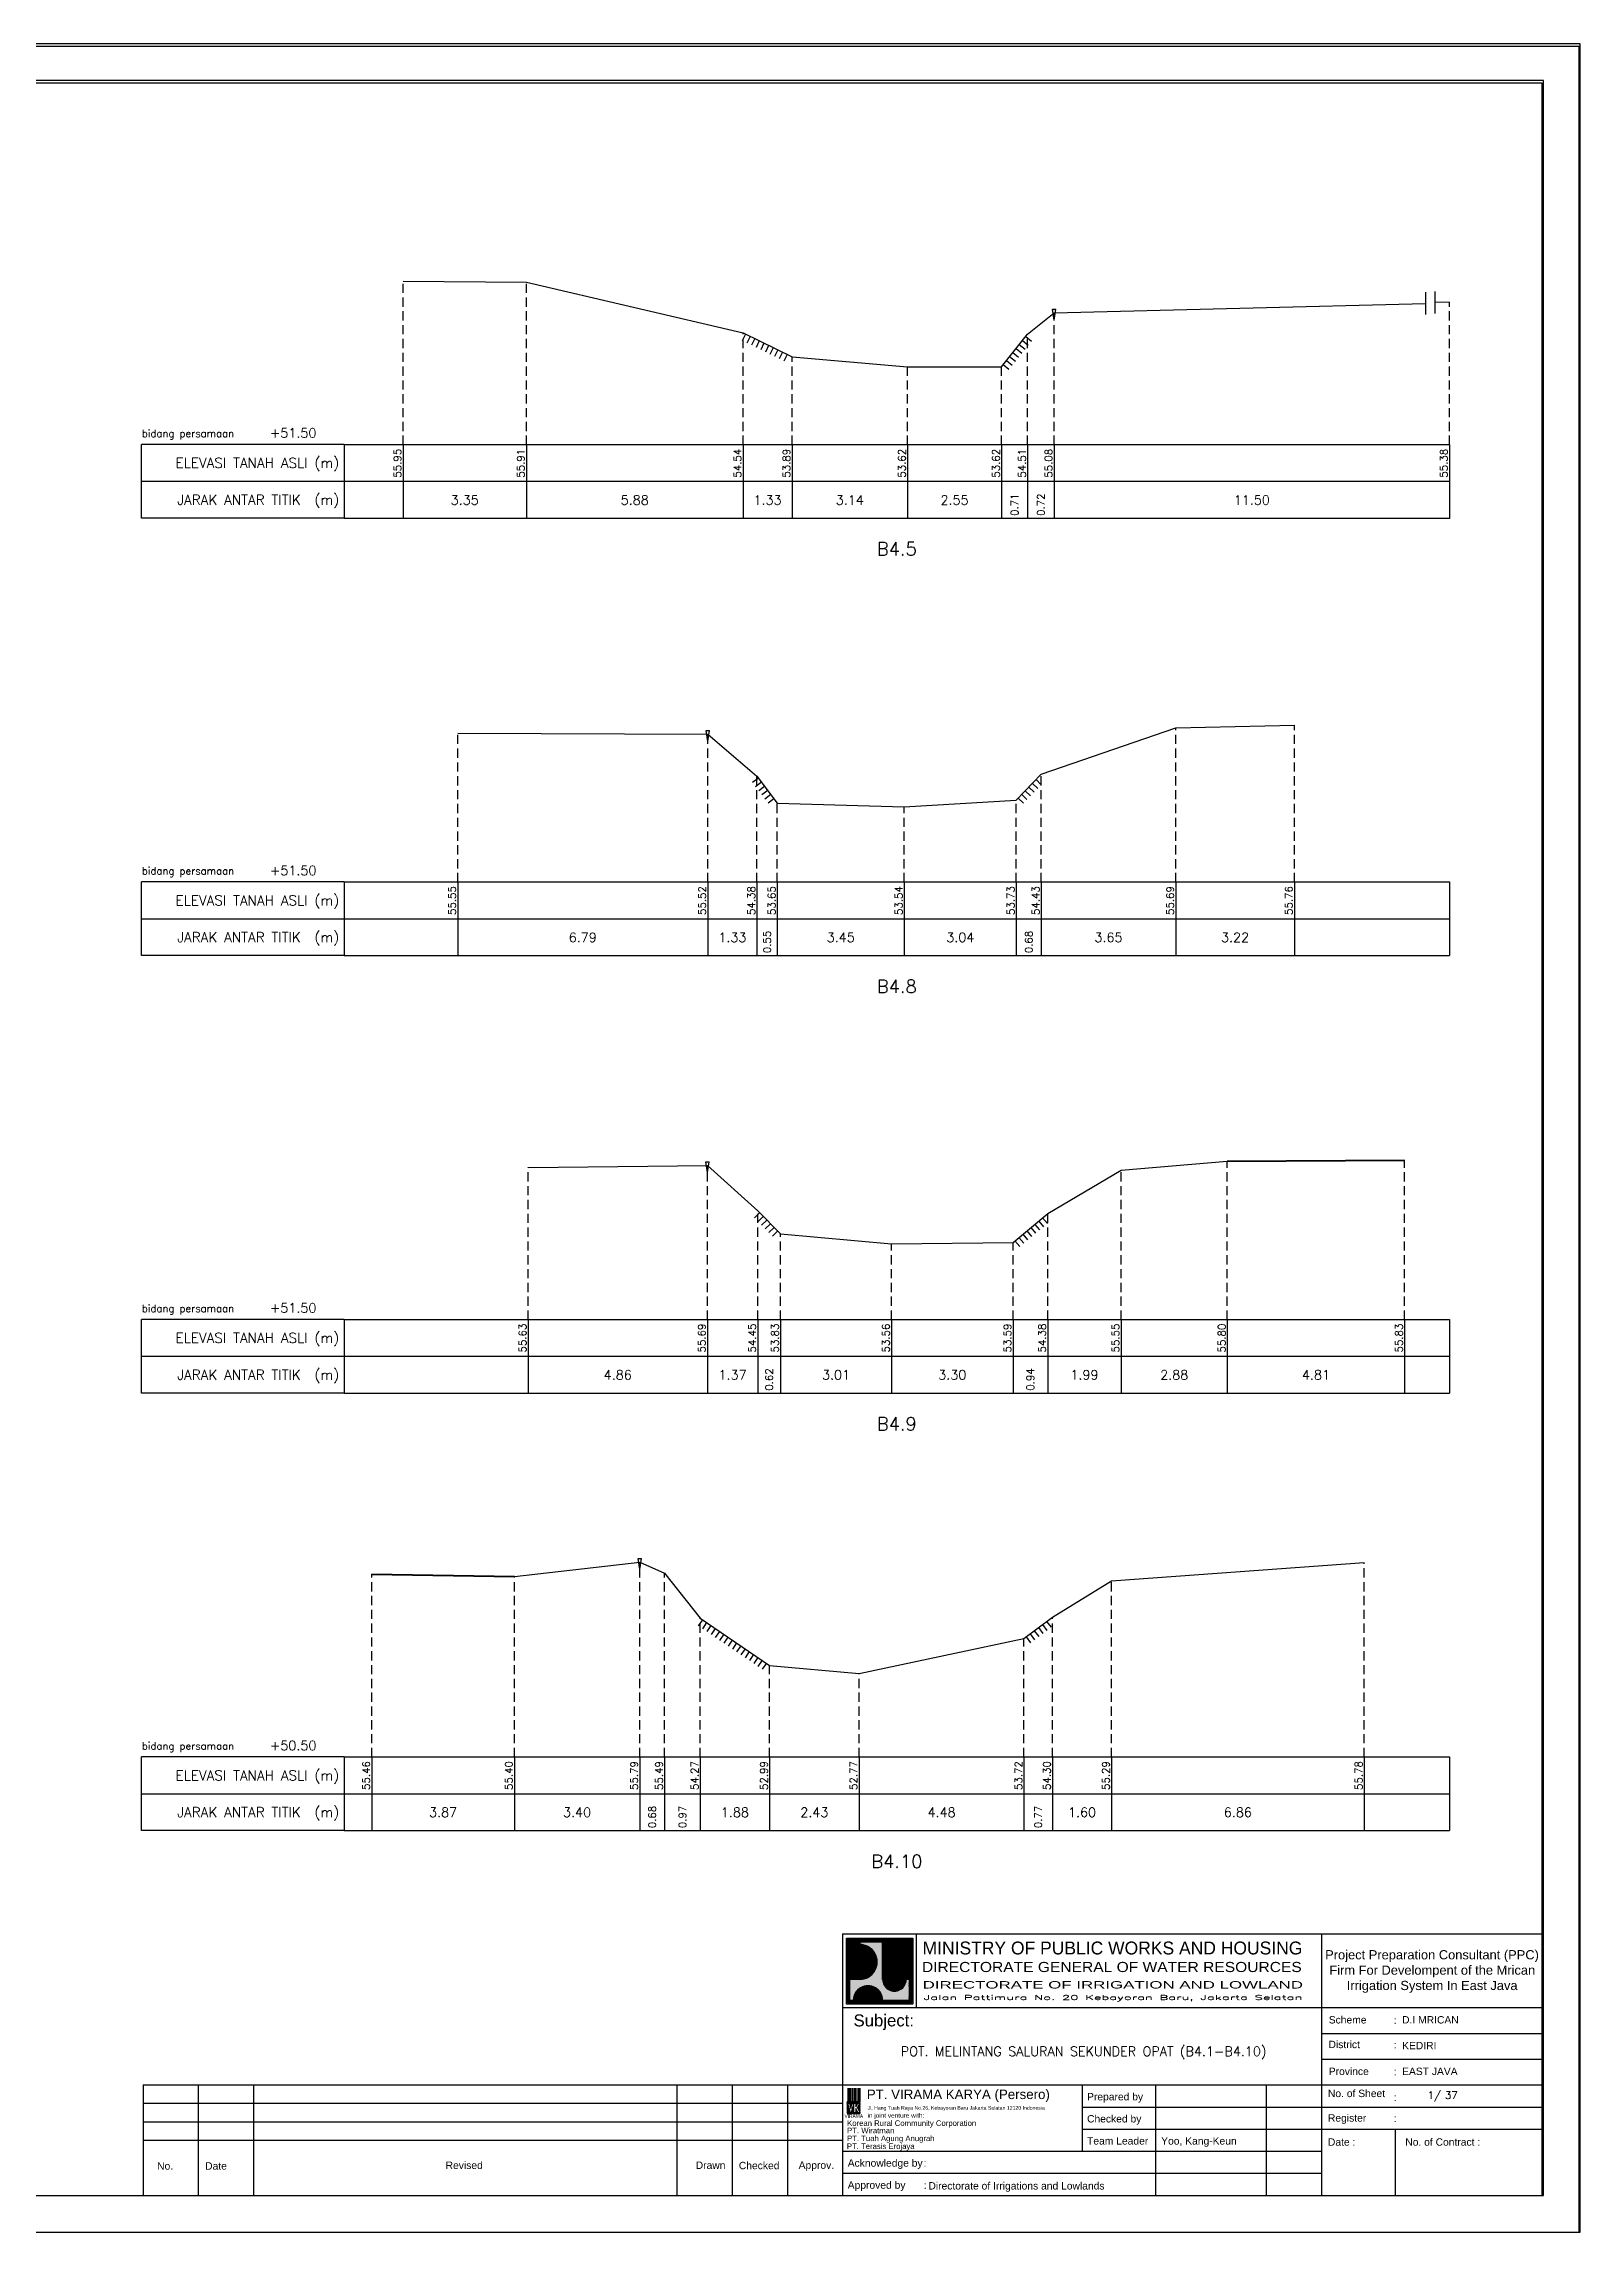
# Model space of a CAD drawing. Header units: inches. Extents: x -11 to 3175, y -842 to -783.
# Drawn here: x 37.4 to 79.1, y -842 to -782.6 of the extents above; entities that cross this region are included whole.
import ezdxf
from ezdxf.enums import TextEntityAlignment as Align

# ---------------------------------------------------------------- set-up
doc = ezdxf.new("R2010")
doc.units = ezdxf.units.IN
doc.header["$MEASUREMENT"] = 0
doc.linetypes.add('DASHED2', pattern=[0.375, 0.25, -0.125])
doc.layers.add('KOP', color=7, linetype='Continuous')
doc.layers.add('pelengkap', color=7, linetype='Continuous')
doc.styles.add('ARIAL', font='arial.ttf')
doc.styles.add('battang01', font='arial.ttf')
doc.styles.add('L100', font='simplex.shx', dxfattribs={"height": 0.254})
doc.styles.add('L140', font='simplex.shx', dxfattribs={"height": 0.356})
doc.styles.add('L80', font='simplex.shx', dxfattribs={"height": 0.203})
doc.styles.add('ROMANS-N', font='ROMANS.SHX', dxfattribs={"width": 0.8})
doc.styles.add('SONDU', font='arial.ttf')
doc.styles.get("Standard").update_dxf_attribs({"font": 'simplex.shx'})
doc.styles.add('STYLE1', font='arial.ttf', dxfattribs={"height": 0.2})
pattern_1 = [(45, (0, 0), (-0.08838834764831843, 0.08838834764831845), [])]

# ---------------------------------------------------------------- blocks, each defined once
blk = doc.blocks.new('kop')
at = {"layer": 'KOP'}
h = blk.add_hatch(color=3, dxfattribs=at)
h.paths.add_polyline_path([(609.8653532927285, 69.7965174242664), (591.8076082223538, 69.7965174242664), (591.8076082223538, 51.90947071793616), (609.8653532927285, 51.90947071793616)])
h.paths.add_polyline_path([(592.1020534932645, 52.24844148547069), (592.1020534932645, 69.50460869670152), (609.5341911203627, 69.50460869670152), (609.5341911203627, 52.24844148547069)], flags=16)
edge = h.paths.add_edge_path(flags=0)
edge.add_line((608.873529834174, 52.90910277674104), (601.6712012034158, 52.90910277674104))
edge.add_ellipse((597.6820295724688, 52.91975268540099), major_axis=(2.820780363398898, 2.820780363398898), ratio=0.9999999999999934, start_angle=314.8470375744171, end_angle=495.1529624255826)
edge.add_line((593.6928579415221, 52.90910277674104), (592.7627147794652, 52.90910277674104))
edge.add_line((592.7627147794651, 52.90910277674104), (592.7627147794651, 58.62619728620361))
edge.add_line((592.7627147794651, 58.62619728620368), (595.428986556629, 58.62619728620368))
edge.add_ellipse((595.4289865566291, 63.36824099147847), major_axis=(-3.353131261170752, 3.353131261170752), ratio=0.9999999999999983, start_angle=134.9999999999999, end_angle=314.9999999999999)
edge.add_line((595.4289865566291, 68.11028469675327), (595.4289865566291, 68.84394741944757))
edge.add_line((595.4289865566291, 68.84394741944752), (601.6547436091821, 68.84394741944752))
edge.add_line((601.6547436091821, 68.84394741944752), (601.6547436091821, 58.59413430307072))
edge.add_ellipse((604.8563547331537, 58.62619728605213), major_axis=(2.263994459030571, 2.263994459030571), ratio=0.9999999999991376, start_angle=135.5737774266452, end_angle=315.0000000026869)
edge.add_line((608.0581264027169, 58.62619728620368), (608.873529834174, 58.62619728620368))
edge.add_line((608.873529834174, 58.62619728620368), (608.873529834174, 52.9091027767411))
h = blk.add_hatch(dxfattribs=at)
h.set_pattern_fill('ANSI31', color=21)
h.set_pattern_definition(pattern_1)
h.paths.add_polyline_path([(609.5341911203627, 69.50460869670152), (592.1020534932645, 69.50460869670152), (592.1020534932645, 52.24844148547069), (609.5341911203627, 52.24844148547069)])
edge = h.paths.add_edge_path(flags=16)
edge.add_line((608.0581264038578, 58.62619728331649), (608.873529834174, 58.62619728331649))
edge.add_line((608.873529834174, 58.62619728331649), (608.873529834174, 52.90910277674104))
edge.add_line((608.873529834174, 52.90910277674104), (601.6712012043477, 52.90910277674104))
edge.add_ellipse((597.6820295732255, 52.91975268530538), major_axis=(-2.820780363950464, 2.820780363950464), ratio=0.9999999999999999, start_angle=224.8470375717975, end_angle=405.1529624282025)
edge.add_line((593.6928579421033, 52.90910277674104), (592.7627147794651, 52.90910277674104))
edge.add_line((592.7627147794651, 52.90910277674104), (592.7627147794651, 58.62619728331649))
edge.add_line((592.7627147794651, 58.62619728331649), (595.4289865705781, 58.62619728331649))
edge.add_ellipse((595.4289865571182, 63.3682409894528), major_axis=(-3.353131262124677, 3.353131262124677), ratio=0.9999999999999912, start_angle=134.9999999999997, end_angle=314.9999999999998)
edge.add_line((595.4289865571182, 68.11028469676671), (595.4289865571182, 68.84394741944752))
edge.add_line((595.4289865571182, 68.84394741944752), (601.6547436095548, 68.84394741944752))
edge.add_line((601.6547436095548, 68.84394741944752), (601.6547436095548, 58.5941344047481))
edge.add_ellipse((604.8563547345466, 58.62619728331649), major_axis=(-2.263994459341034, 2.263994459341035), ratio=0.999999999999965, start_angle=45.57377555810933, end_angle=225.000000000001)
h = blk.add_hatch(color=3, dxfattribs=at)
edge = h.paths.add_edge_path()
edge.add_line((601.6547436091821, 68.84394741944752), (595.4289865566291, 68.84394741944752))
edge.add_line((595.4289865566291, 68.84394741944752), (595.4289865566291, 68.11028469675321))
edge.add_ellipse((595.4289865566291, 63.36824099147847), major_axis=(-3.353131261170759, 3.353131261170758), ratio=0.9999999999999979, start_angle=134.9999999999999, end_angle=314.99999999999994, ccw=False)
edge.add_line((595.4289865566291, 58.62619728620368), (592.7627147794652, 58.62619728620368))
edge.add_line((592.7627147794651, 58.62619728620368), (592.7627147794651, 52.9091027767411))
edge.add_line((592.7627147794651, 52.90910277674104), (593.692857941522, 52.90910277674104))
edge.add_ellipse((597.6820295724688, 52.91975268540099), major_axis=(-2.820780363398898, 2.820780363398898), ratio=0.9999999999999934, start_angle=-135.1529624255826, end_angle=45.15296242558293, ccw=False)
edge.add_line((601.6712012034156, 52.90910277674104), (608.8735298341738, 52.90910277674104))
edge.add_line((608.873529834174, 52.90910277674104), (608.873529834174, 58.62619728620361))
edge.add_line((608.873529834174, 58.62619728620368), (608.0581264027169, 58.62619728620368))
edge.add_ellipse((604.856354733136, 58.62619728987087), major_axis=(2.263994459042317, 2.263994459042318), ratio=0.9999999999997576, start_angle=134.426222510409, end_angle=314.999999934367, ccw=False)
edge.add_line((601.6547436091821, 58.65826027636805), (601.6547436091821, 68.8439474194476))
h = blk.add_hatch(dxfattribs=at)
h.set_pattern_fill('ANSI31', color=41)
h.set_pattern_definition(pattern_1)
h.paths.add_polyline_path([(595.5939701222399, 25.44229578518152), (591.9923714647559, 25.44229578518152), (591.9923714647559, 22.12011222587194), (595.5939701222399, 22.12011222587194)])
h.paths.add_polyline_path([(594.8290399212113, 23.80107538915849), (595.486404190889, 22.50553331270966), (594.9518442189607, 22.50553331270966), (594.3704352444638, 23.59173922572727), (594.3704352444638, 22.50553331270966), (593.8526512319377, 22.50553331270966), (593.8526512319377, 24.7253559070662), (593.2416323709347, 22.50553331270966), (592.8436656118323, 22.50553331270966), (592.1206616099082, 25.0450254569166), (592.6728596590955, 25.0450254569166), (593.0257276515837, 23.53939475651638), (593.4088768836065, 25.0450254569166), (594.3704352444638, 25.0450254569166), (594.3704352444638, 23.99209855350495), (594.8904903176194, 25.0450254569166), (595.4627761213299, 25.0450254569166)], flags=16)
at = {"color": 2}
blk.add_lwpolyline([(-49.29008735655361, -9.987386569675465), (790.6905617838997, -9.987386569675465), (790.6905617838997, 583.2926438577114), (-49.29008735655361, 583.2926438577114)], close=True, dxfattribs=at)
at = {"color": 6}
blk.add_lwpolyline([(0.6493091440684111, 0.0004927304488262507), (780.7026824837753, 0.0004927304488262507), (780.7026824837753, 573.3047645575871), (0.6493091440684111, 573.3047645575871)], close=True, dxfattribs=at)
at = {"layer": 'KOP', "color": 5}
for p, q in [((590.8030303217506, 70.96299432783698), (590.8030303217506, 29.98464833497903)), ((590.8030303217506, 70.96299432783698), (780.7026824837753, 70.96299432783698)), ((400.9033781597261, 29.98464833497903), (400.9033781597261, 0.0004927304488262507)), ((400.9033781597261, 29.98464833497903), (590.8030303217506, 29.98464833497903)), ((590.8030303217506, 29.98464833497903), (590.8030303217506, 0.0004927304488262507))]:
    blk.add_line(p, q, dxfattribs=at)
at = {"layer": 'KOP', "color": 3}
for p, q in [((591.8076082223538, 69.7965174242664), (609.8653532927285, 69.7965174242664)), ((591.8076082223538, 51.90947071793616), (591.8076082223538, 69.7965174242664)), ((592.1020534932645, 69.50460869670152), (609.5341911203627, 69.50460869670152)), ((592.1020534932645, 52.24844148547069), (592.1020534932645, 69.50460869670152)), ((595.4289865571182, 68.84394741502373), (595.4289865571182, 68.1102846954029)), ((595.4289865566291, 68.84394741944752), (601.6547436091821, 68.84394741944752)), ((601.6547436095548, 58.59413430414176), (601.6547436095548, 68.84394741502373)), ((609.5341911203627, 69.50460869670152), (609.5341911203627, 52.24844148547069)), ((609.8653532927285, 69.7965174242664), (609.8653532927285, 51.90947071793616)), ((592.7627147794651, 52.90910277674104), (592.7627147794651, 58.62619728620368)), ((595.4289865571182, 58.62619728331649), (592.7627147799426, 58.62619728331649)), ((608.8735298352565, 58.62619728331649), (608.0581264038578, 58.62619728331649)), ((608.873529834174, 58.62619728620368), (608.873529834174, 52.90910277674104)), ((609.8653532927285, 51.90947071793616), (591.8076082223538, 51.90947071793616)), ((609.5341911203627, 52.24844148547069), (592.1020534932645, 52.24844148547069)), ((593.6928579415221, 52.90910277674104), (592.7627147794651, 52.90910277674104)), ((608.873529834174, 52.90910277674104), (601.6712012034156, 52.90910277674104)), ((720.7343712747147, 43.97725428375983), (780.7026824837753, 43.97725428375983)), ((720.7343712747147, 36.98095130936949), (780.7026824837753, 36.98095130936949)), ((415.895455961991, 29.98464833497903), (415.895455961991, 0.0004927304488262507)), ((430.8875337642562, 29.98464833497903), (430.8875337642562, 0.0004927304488262507)), ((545.8267969149554, 29.98464833497903), (545.8267969149554, 0.0004927304488262507)), ((560.8188747172203, 29.98464833497903), (560.8188747172203, 0.0004927304488262507)), ((575.8109525194855, 29.98464833497903), (575.8109525194855, 0.0004927304488262507)), ((655.7687007982327, 29.98464833497903), (655.7687007982327, 11.99415497226093)), ((675.7581378679197, 29.98464833497903), (675.7581378679197, 0.0004927304488262507)), ((705.7422934724498, 29.98464833497903), (705.7422934724498, 0.0004927304488262507)), ((400.9033781597261, 24.98728906755738), (590.8030303217506, 24.98728906755738)), ((655.7687007982327, 23.98781721407303), (720.7343712747147, 23.98781721407303)), ((720.7343712747147, 23.98781721407303), (780.7026824837753, 23.98781721407303)), ((400.9033781597261, 19.98992980013563), (590.8030303217506, 19.98992980013563)), ((655.7687007982327, 17.99098609316704), (720.7343712747147, 17.99098609316704)), ((720.7343712747147, 17.99098609316704), (780.7026824837753, 17.99098609316704)), ((740.7238083444017, 17.99098609316704), (740.7238083444017, 0.0004927304488262507)), ((400.9033781597261, 14.99257053271398), (590.8030303217506, 14.99257053271398)), ((590.8030303217506, 5.997323851354935), (720.7343712747147, 5.997323851354935))]:
    blk.add_line(p, q, dxfattribs=at)
at = {"layer": 'KOP', "color": 4}
for p, q in [((610.7924673914374, 70.96299432783698), (610.7924673914374, 50.97355725815018)), ((720.7343712747147, 70.96299432783698), (720.7343712747147, 0.0004927304488262507)), ((590.8030303217506, 50.97355725815018), (720.7343712747147, 50.97355725815018)), ((720.7343712747147, 50.97355725815018), (780.7026824837753, 50.97355725815018)), ((590.8030303217506, 29.98464833497903), (720.7343712747147, 29.98464833497903)), ((720.7343712747147, 29.98464833497903), (780.7026824837753, 29.98464833497903)), ((590.8030303217506, 11.99415497226093), (720.7343712747147, 11.99415497226093))]:
    blk.add_line(p, q, dxfattribs=at)
at = {"layer": 'KOP', "color": 41}
blk.add_line((595.5939701222399, 22.12011222587194), (591.9923714647559, 22.12011222587194), dxfattribs=at)
for points in [[(591.9923714647559, 25.44229578518152), (595.5939701222399, 25.44229578518152)], [(592.1206616099082, 25.0450254569166), (592.6728596590955, 25.0450254569166)], [(592.1206616099082, 25.0450254569166), (592.8436656118323, 22.50553331270964)], [(592.2042302093139, 25.44229578518152), (592.4160889538717, 25.44229578518152)], [(592.6279476984296, 25.44229578518152), (592.8398064429874, 25.44229578518152)], [(592.6728596590955, 25.04502545691657), (593.0257276515837, 23.53939475651638), (593.4088768836065, 25.04502545691663)], [(593.0516651875452, 25.44229578518152), (593.2635239321031, 25.44229578518152)], [(593.2416323709347, 22.50553331270964), (593.8526512319377, 24.7253559070662)], [(593.4088768836065, 25.0450254569166), (594.3704352444638, 25.0450254569166)], [(593.475382676661, 25.44229578518152), (593.6872414212188, 25.44229578518152)], [(593.8526512319377, 22.50553331270966), (593.8526512319377, 24.7253559070662)], [(593.8991001657766, 25.44229578518152), (594.1109589103345, 25.44229578518152)], [(594.3228176548924, 25.44229578518152), (594.5346763994503, 25.44229578518152)], [(594.3704352444638, 25.0450254569166), (594.3704352444638, 23.99209855350495)], [(594.3704352444638, 23.99209855350495), (594.8904903176194, 25.04502545691664)], [(594.7465351440081, 25.44229578518152), (594.958393888566, 25.44229578518152)], [(594.8290399212113, 23.80107538915849), (595.4627761213299, 25.04502545691658)], [(594.8290399212113, 23.80107538915849), (595.486404190889, 22.50553331270966)], [(594.8904903176194, 25.0450254569166), (595.4627761213299, 25.0450254569166)], [(595.1702526331238, 25.44229578518152), (595.3821113776818, 25.44229578518152)], [(592.8436656118323, 22.50553331270966), (593.2416323709347, 22.50553331270966)], [(593.8526512319377, 22.50553331270966), (594.3704352444638, 22.50553331270966)], [(594.9518442189607, 22.50553331270961), (594.3704352444638, 23.59173922572727)], [(594.3704352444638, 23.59173922572727), (594.3704352444638, 22.50553331270966)], [(594.9518442189607, 22.50553331270966), (595.486404190889, 22.50553331270966)]]:
    blk.add_lwpolyline(points, dxfattribs=at)
at = {"layer": 'KOP', "color": 42}
for points in [[(592.1962927759001, 29.11418325926331), (592.1962927759001, 25.44229578518152)], [(592.5354066955362, 29.11418325926331), (592.5354066955362, 25.44229578518152)], [(592.9591241846518, 29.11418325926331), (592.9591241846518, 25.44229578518152)], [(593.3828416737675, 29.11418325926331), (593.3828416737675, 25.44229578518152)], [(593.8065591628832, 29.11418325926331), (593.8065591628832, 25.44229578518152)], [(594.2302766519989, 29.11418325926331), (594.2302766519989, 25.44229578518152)], [(594.6539941411147, 29.11418325926331), (594.6539941411147, 25.44229578518152)], [(595.0777116302304, 29.11418325926331), (595.0777116302304, 25.44229578518152)], [(595.5014291193462, 29.11418325926331), (595.5014291193462, 25.44229578518152)]]:
    blk.add_lwpolyline(points, dxfattribs=at)
at = {"layer": 'KOP', "color": 3}
for centre, major_axis, ratio, start_param, end_param in [((595.4289865571182, 63.3682409894528), (-3.353131262124677, 3.353131262124677), 0.9999999999999912, 2.35619449019234, 5.497787143782134), ((597.6820295732255, 52.91975268530538), (-2.820780363950464, 2.820780363950464), 0.9999999999999998, 3.924321118983262, 7.071253168581014), ((604.8563547345466, 58.62619728331649), (-2.263994459341034, 2.263994459341035), 0.9999999999999651, 0.7853981633974656, 3.926990816987259)]:
    blk.add_ellipse(centre, major_axis=major_axis, ratio=ratio, start_param=start_param, end_param=end_param, dxfattribs=at)
at = {"layer": 'KOP', "color": 5, "style": 'SONDU'}
for s, height, width, p, p2 in [('MINISTRY OF PUBLIC WORKS AND HOUSING', 3.49815148719519, 0.9710490151369037, (612.4932982688147, 65.39724920043633), (715.583635835389, 65.39724920043633)), ('DIRECTORATE GENERAL OF WATER RESOURCES', 2.748547597081934, 1.100714376561997, (612.3259886324004, 60.61804978528377), (715.4154333181652, 60.61804978528377)), ('DIRECTORATE OF IRRIGATION AND LOWLAND', 1.99894370696868, 1.63875262601232, (612.5247331509995, 56.15346481889102), (715.7518429621628, 56.15346481889102))]:
    blk.add_text(s, height=height, dxfattribs=dict(at, width=width)).set_placement(p, p2, align=Align.FIT)
at = {"layer": 'KOP', "color": 3, "style": 'ROMANS-N', "width": 1.832260783358812}
blk.add_text('Jalan Pattimura No. 20 Kebayoran Baru, Jakarta Selatan', height=1.249339816855425, dxfattribs=at).set_placement((612.7914110984061, 53.0739527913797), (715.583635835389, 53.0739527913797), align=Align.FIT)
at = {"layer": 'KOP', "color": 5, "style": 'ARIAL'}
blk.add_text('Subject:', height=3.252150442789123, dxfattribs=at).set_placement((593.7538629287924, 45.86653647040268))
at = {"layer": 'KOP', "color": 3}
for s, height, style, p in [('Scheme', 1.99894370696868, 'battang01', (722.7467307064071, 46.65722556886666)), (':', 1.99894370696868, 'battang01', (740.368327375754, 46.56012324452533)), ('D.I MRICAN', 1.99894370696868, 'battang01', (742.6585068305885, 46.65722556886666)), ('District', 1.99894370696868, 'battang01', (722.6754973804648, 39.96707763894264)), ('KEDIRI', 1.99894370696868, 'battang01', (742.6585068305885, 39.66092259447632)), (':', 1.99894370696868, 'battang01', (740.382074427338, 39.86997531646293)), ('Province', 1.99894370696868, 'battang01', (722.7467307064071, 32.66461962008597)), (':', 1.99894370696868, 'battang01', (740.368327375754, 32.56751729574452)), ('EAST JAVA', 1.99894370696868, 'battang01', (742.6585068305885, 32.66461962008597)), ('Prepared by', 1.99894370696868, 'battang01', (657.1430811109453, 25.78808395849862)), ('No. of Sheet ', 1.99894370696868, 'battang01', (722.520620818671, 26.67669459981798)), (':', 1.99894370696868, 'battang01', (740.3764858407951, 25.61838168175072)), ('in joint venture with:', 1.249339816855425, 'SONDU', (597.5578460284455, 21.07202452231022)), ('Checked by', 1.99894370696868, 'battang01', (657.1430811109453, 19.79125283759251)), ('Register', 1.99894370696868, 'battang01', (722.520620818671, 20.01807698302375)), (':', 1.99894370696868, 'battang01', (740.3598310849088, 19.92097465868241)), ('Team Leader', 1.99894370696868, 'battang01', (657.1430811109453, 13.79442171668651)), ('Yoo, Kang-Keun', 1.99894370696868, 'battang01', (677.261691985017, 13.79442171668651)), ('Date :', 1.99894370696868, 'battang01', (722.520620818671, 13.48542904786333)), ('No. of Contract :', 1.99894370696868, 'battang01', (743.5203251274443, 13.48542904786333)), ('No.', 2, 'STYLE1', (404.7326663119579, 6.989602865739329)), ('Date', 2, 'STYLE1', (417.7761580577991, 6.989602865739329)), ('Revised', 2, 'STYLE1', (483.0371936477145, 7.169341252978228)), ('Drawn', 2, 'STYLE1', (550.9231662973559, 7.182965166626985)), ('Checked', 2, 'STYLE1', (562.6224972631348, 7.108401592637279)), ('Approv.', 2, 'STYLE1', (578.86250988613, 7.205550314016108)), ('Acknowledge by', 1.99894370696868, 'battang01', (592.1774106344633, 7.797590595780406)), (':', 1.99894370696868, 'battang01', (612.7647815001492, 7.813086169812294)), ('Approved by', 1.99894370696868, 'battang01', (592.1774106344633, 1.800759474874411)), (':', 1.99894370696868, 'battang01', (612.8062382028575, 1.771932832116903)), ('Directorate of Irrigations and Lowlands', 1.99894370696868, 'battang01', (614.0846811434608, 1.594699671224788))]:
    blk.add_text(s, height=height, dxfattribs=dict(at, style=style)).set_placement(p)
at = {"layer": 'KOP', "color": 6, "style": 'SONDU'}
blk.add_text('PT. VIRAMA KARYA (Persero)', height=2.580944750812598, dxfattribs=at).set_placement((597.3630730504415, 26.14584984606049))
at = {"layer": 'KOP', "color": 42, "style": 'SONDU'}
blk.add_text('VIRAMA', height=0.9417941134961573, dxfattribs=at).set_placement((591.2959839900191, 21.03873930941651))
at = {"layer": 'KOP', "color": 4, "style": 'SONDU'}
for s, p in [('Korean Rural Community Corporation', (592.0172325651579, 18.85809622764893)), ('PT. Wiratman', (592.0172325651579, 16.86431729777243)), ('PT. Terasis Erojaya', (591.9444979581187, 12.58833032325808)), ('PT. Tuah Agung Anugrah', (591.9984246368545, 14.73155498450907))]:
    blk.add_text(s, height=1.49920778022651, dxfattribs=at).set_placement(p)
at = {"layer": 'KOP', "color": 3, "insert": (719.8583502723425, 60.76950394133539), "char_height": 2.49867963371085, "width": 61.43936713392102, "attachment_point": 4, "style": 'SONDU'}
blk.add_mtext('\\pi1.9124;Project Preparation Consultant (PPC)\\P\\pi3.0493;Firm For Develompent of the Mrican \\P\\pi7.7731;Irrigation System In East Java', dxfattribs=at)
at = {"layer": 'KOP', "color": 2, "insert": (597.5716775050441, 24.25098294227902), "char_height": 0.9994718534843399, "width": 48.71807324837515, "attachment_point": 1, "style": 'SONDU'}
blk.add_mtext('Jl. Hang Tuah Raya No.26, Kebayoran Baru Jakarta Selatan 12120 Indonesia', dxfattribs=at)
blk = doc.blocks.new('*X6')
at = {"color": 0}
for p, q in [((20000, 6250), (25000, 6250)), ((20000, 6200), (25000, 6200)), ((20000, 6150), (25000, 6150)), ((20000, 6100), (25000, 6100)), ((20000, 6050), (25000, 6050))]:
    blk.add_line(p, q, dxfattribs=at)
blk = doc.blocks.new('*X5')
at = {"color": 0}
for p, q in [((14000, 6250), (15000, 6250)), ((14000, 6200), (15000, 6200)), ((14000, 6150), (15000, 6150)), ((14000, 6100), (15000, 6100)), ((14000, 6050), (15000, 6050))]:
    blk.add_line(p, q, dxfattribs=at)
blk = doc.blocks.new('*X3')
at = {"color": 0}
for p, q in [((10000, 6250), (11000, 6250)), ((10000, 6200), (11000, 6200)), ((10000, 6150), (11000, 6150)), ((10000, 6100), (11000, 6100)), ((10000, 6050), (11000, 6050))]:
    blk.add_line(p, q, dxfattribs=at)
blk = doc.blocks.new('*X4')
at = {"color": 0}
for p, q in [((12000, 6250), (13000, 6250)), ((12000, 6200), (13000, 6200)), ((12000, 6150), (13000, 6150)), ((12000, 6100), (13000, 6100)), ((12000, 6050), (13000, 6050))]:
    blk.add_line(p, q, dxfattribs=at)
blk = doc.blocks.new('c100')
at = {"color": 2}
blk.add_lwpolyline([(-5, -1), (79.10000000000002, -1), (79.10000000000002, 58.4), (-5, 58.4)], close=True, dxfattribs=at)
at = {"color": 6}
blk.add_lwpolyline([(0, 0), (78.10000000000002, 0), (78.10000000000002, 57.4), (3.516176065587739e-15, 57.4)], close=True, dxfattribs=at)
at = {"color": 3, "lineweight": 0}
for points in [[(5, 3), (5.5, 3), (5.5, 3.15), (5, 3.15)], [(5.5, 3), (6, 3), (6, 3.15), (5.5, 3.15)], [(6, 3), (6.5, 3), (6.5, 3.15), (6, 3.15)], [(6.5, 3), (7, 3), (7, 3.15), (6.5, 3.15)], [(7, 3), (7.5, 3), (7.5, 3.15), (7, 3.15)], [(7.5, 3), (8, 3), (8, 3.15), (7.5, 3.15)], [(8, 3), (8.5, 3), (8.5, 3.15), (8, 3.15)], [(8.5, 3), (9, 3), (9, 3.15), (8.5, 3.15)], [(9, 3), (9.5, 3), (9.5, 3.15), (9, 3.15)], [(9.5, 3), (10, 3), (10, 3.15), (9.5, 3.15)], [(10, 3), (12.5, 3), (12.5, 3.15), (10, 3.15)], [(12.5, 3), (15, 3), (15, 3.15), (12.5, 3.15)]]:
    blk.add_lwpolyline(points, close=True, dxfattribs=at)
at = {"color": 1, "lineweight": 0, "xscale": 0.0005, "yscale": 0.0005, "zscale": 0.0005}
for name in ['*X3', '*X4', '*X5', '*X6']:
    blk.add_blockref(name, (0, 0), dxfattribs=at)
at = {"color": 3}
for s, p in [('SCALE V.H. 1:100', (10, 4)), ('0', (5, 3.25)), ('2', (7, 3.25)), ('5', (10, 3.25)), ('7', (12.5, 3.25)), ('10', (15, 3.25))]:
    blk.add_text(s, height=0.27, dxfattribs=at).set_placement(p, align=Align.CENTER)
blk.add_text('m', height=0.27, dxfattribs=at).set_placement((15.5, 3.25))
blk = doc.blocks.new('das2')
at = {"color": 5, "linetype": 'Continuous'}
for q in [(0, 1), (17.75, 0.9999999999999973)]:
    blk.add_line((2.75, 1), q, dxfattribs=at)
at = {"color": 3, "linetype": 'Continuous'}
for p, q in [((2.75, 1), (2.75, 0)), ((17.75, 0.9999999999999973), (17.75, -2.664535259100376e-15)), ((0, 0.5000000000000004), (17.75, 0.4999999999999973)), ((2.75, 0), (0, 0)), ((2.75, 0), (17.75, -2.664535259100376e-15))]:
    blk.add_line(p, q, dxfattribs=at)
blk.add_lwpolyline([(0, 0), (0, 1)], dxfattribs=at)
blk.add_text('bidang persamaan', height=0.1, dxfattribs=at).set_placement((0.005000000000000004, 1.100000000000001))
at = {"color": 5, "linetype": 'Continuous'}
for s, p in [('ELEVASI TANAH ASLI (m)', (2.683279515513197, 0.6825000000000001)), ('JARAK ANTAR TITIK  (m)', (2.683279515513197, 0.1825000000000001))]:
    blk.add_text(s, height=0.135, dxfattribs=at).set_placement(p, align=Align.RIGHT)
blk = doc.blocks.new('gbrpatok')
at = {"color": 2, "linetype": 'Continuous'}
for p, q in [((-0.0004517254713327645, 0.0009574234873781506), (0.0004517254713327645, 0.0009574234873781506)), ((0, -0.001962284437723838), (-0.0004517254713327645, 0.0009574234873781506)), ((0, -0.001962284437723838), (0.0004517254713327645, 0.0009574234873781506))]:
    blk.add_line(p, q, dxfattribs=at)

msp = doc.modelspace()

# ---------------------------------------------------------------- linework, layer by layer
at = {"color": 1, "linetype": 'DASHED2', "lineweight": -3}
for p, q in [((47.14762295158289, -793.4863816197285), (47.14762295158289, -789.0393816197285)), ((50.49516804158289, -793.4863816197285), (50.49516804158289, -789.0733816197285)), ((64.82139968158289, -793.4863816197285), (64.82139968158289, -789.9023816197284)), ((75.54960973808289, -793.4863816197285), (75.54960973808289, -789.6103816197285)), ((56.37770736158289, -793.4863816197285), (56.37770736158289, -790.4503816197284)), ((64.10183870458289, -793.4863816197285), (64.10183870458289, -790.4793816197285)), ((57.70593813658289, -793.4863816197285), (57.70593813658289, -791.0993816197285)), ((60.84119453558289, -793.4863816197285), (60.84119453558289, -791.3663816197285)), ((63.39328133958289, -793.4863816197285), (63.39328133958289, -791.3643816197285)), ((68.12068233412234, -805.3558099352515), (68.12068233412234, -801.1708099352516)), ((71.34105793412235, -805.3558099352515), (71.34105793412235, -801.0938099352516)), ((48.63213346712234, -805.3558099352515), (48.63213346712234, -801.3108099352515)), ((55.42015092412234, -805.3558099352515), (55.42015092412234, -801.3378099352515)), ((56.75255214012234, -805.3558099352515), (56.75255214012234, -802.4768099352515)), ((64.47102519112234, -805.3558099352515), (64.47102519112234, -802.4258099352516)), ((57.30514057912234, -805.3558099352515), (57.30514057912234, -803.2108099352515)), ((60.75278863912234, -805.3558099352515), (60.75278863912234, -803.3138099352515)), ((63.79408219912234, -805.3558099352515), (63.79408219912234, -803.1268099352515)), ((50.54486718270568, -817.2308029046981), (50.54486718270568, -813.097802904698)), ((55.40828808770568, -817.2308029046981), (55.40828808770568, -813.043802904698)), ((66.63886175770568, -817.2308029046981), (66.63886175770568, -813.1768029046981)), ((69.52118480770568, -817.2308029046981), (69.52118480770568, -812.9318029046981)), ((74.33156193770569, -817.2308029046981), (74.33156193770569, -812.900802904698)), ((56.77732022770568, -817.2308029046981), (56.77732022770568, -814.2778029046981)), ((64.64512531670567, -817.2308029046981), (64.64512531670567, -814.3488029046981)), ((57.39488744270568, -817.2308029046981), (57.39488744270568, -814.899802904698)), ((60.40711644970568, -817.2308029046981), (60.40711644970568, -815.1708029046981)), ((63.70433533970568, -817.2308029046981), (63.70433533970568, -815.1388029046981)), ((53.57216968766325, -829.1047147224097), (53.57216968766325, -823.8127147224096)), ((73.23652372766325, -829.1047147224097), (73.23652372766325, -823.8257147224097)), ((46.29915703866325, -829.1047147224097), (46.29915703866325, -824.1427147224097)), ((50.17175059566326, -829.1047147224097), (50.17175059566326, -824.2037147224097)), ((54.24779458266325, -829.1047147224097), (54.24779458266325, -824.1117147224096)), ((66.37803396766326, -829.1047147224097), (66.37803396766326, -824.3167147224096)), ((55.21431523466325, -829.1047147224097), (55.21431523466325, -825.3367147224096)), ((64.77651102766325, -829.1047147224097), (64.77651102766325, -825.3017147224097)), ((64.00243276766325, -829.1047147224097), (64.00243276766325, -825.8847147224096)), ((57.09679065966326, -829.1047147224097), (57.09679065966326, -826.6147147224096)), ((59.52699604866326, -829.1047147224097), (59.52699604866326, -826.8327147224096))]:
    msp.add_line(p, q, dxfattribs=at)
at = {"color": 2, "linetype": 'Continuous', "lineweight": -3}
for p, q in [((47.14762295158289, -789.0393816197285), (50.49516804158289, -789.0733816197285)), ((50.49516804158289, -789.0733816197285), (56.37770736158289, -790.4503816197284)), ((74.89960973808289, -789.3464863063297), (74.89960973808289, -789.9464863063296)), ((75.14960378911617, -789.3203009359579), (75.14960378911617, -789.9203009359578)), ((64.10183870458289, -790.4793816197285), (64.82139968158289, -789.9023816197284)), ((64.82139968158289, -789.9023816197284), (74.89960973808289, -789.6464863063296)), ((75.54960973808289, -789.6103816197285), (75.14960378911617, -789.6203009359579)), ((56.37770736158289, -790.4503816197284), (57.70593813658289, -791.0993816197285)), ((63.39328133958289, -791.3643816197285), (64.10183870458289, -790.4793816197285)), ((57.70593813658289, -791.0993816197285), (60.84119453558289, -791.3663816197285)), ((60.84119453558289, -791.3663816197285), (63.39328133958289, -791.3643816197285)), ((64.47102519112234, -802.4258099352516), (68.12068233412234, -801.1708099352516)), ((68.12068233412234, -801.1708099352516), (71.34105793412235, -801.0938099352516)), ((48.63213346712234, -801.3108099352515), (55.42015092412234, -801.3378099352515)), ((55.42015092412234, -801.3378099352515), (56.75255214012234, -802.4768099352515)), ((56.75255214012234, -802.4768099352515), (57.30514057912234, -803.2108099352515)), ((63.79408219912234, -803.1268099352515), (64.47102519112234, -802.4258099352516)), ((57.30514057912234, -803.2108099352515), (60.75278863912234, -803.3138099352515)), ((60.75278863912234, -803.3138099352515), (63.79408219912234, -803.1268099352515)), ((50.54486718270568, -813.097802904698), (55.40828808770568, -813.043802904698)), ((55.40828808770568, -813.043802904698), (56.77732022770568, -814.2778029046981)), ((64.64512531670567, -814.3488029046981), (66.63886175770568, -813.1768029046981)), ((66.63886175770568, -813.1768029046981), (69.52118480770568, -812.9318029046981)), ((69.52118480770568, -812.9318029046981), (74.33156193770569, -812.900802904698)), ((56.77732022770568, -814.2778029046981), (57.39488744270568, -814.899802904698)), ((63.70433533970568, -815.1388029046981), (64.64512531670567, -814.3488029046981)), ((57.39488744270568, -814.899802904698), (60.40711644970568, -815.1708029046981)), ((60.40711644970568, -815.1708029046981), (63.70433533970568, -815.1388029046981)), ((50.17175059566326, -824.2037147224097), (53.57216968766325, -823.8127147224096)), ((53.57216968766325, -823.8127147224096), (54.24779458266325, -824.1117147224096)), ((66.37803396766326, -824.3167147224096), (73.23652372766325, -823.8257147224097)), ((46.29915703866325, -824.1427147224097), (50.17175059566326, -824.2037147224097)), ((54.24779458266325, -824.1117147224096), (55.21431523466325, -825.3367147224096)), ((64.77651102766325, -825.3017147224097), (66.37803396766326, -824.3167147224096)), ((55.21431523466325, -825.3367147224096), (57.09679065966326, -826.6147147224096)), ((64.00243276766325, -825.8847147224096), (64.77651102766325, -825.3017147224097)), ((59.52699604866326, -826.8327147224096), (64.00243276766325, -825.8847147224096)), ((57.09679065966326, -826.6147147224096), (59.52699604866326, -826.8327147224096))]:
    msp.add_line(p, q, dxfattribs=at)
at = {"color": 1, "linetype": 'Continuous', "lineweight": -3}
for p, q in [((47.14762295158289, -793.4863816197285), (47.14762295158289, -795.4863816197285)), ((50.49516804158289, -793.4863816197285), (50.49516804158289, -795.4863816197285)), ((56.37770736158289, -793.4863816197285), (56.37770736158289, -795.4863816197285)), ((57.70593813658289, -793.4863816197285), (57.70593813658289, -795.4863816197285)), ((60.84119453558289, -793.4863816197285), (60.84119453558289, -795.4863816197285)), ((63.39328133958289, -793.4863816197285), (63.39328133958289, -795.4863816197285)), ((64.10183870458289, -793.4863816197285), (64.10183870458289, -795.4863816197285)), ((64.82139968158289, -793.4863816197285), (64.82139968158289, -795.4863816197285)), ((75.54960973808289, -793.4863816197285), (75.54960973808289, -795.4863816197285)), ((48.63213346712234, -805.3558099352515), (48.63213346712234, -807.3558099352515)), ((55.42015092412234, -805.3558099352515), (55.42015092412234, -807.3558099352515)), ((56.75255214012234, -805.3558099352515), (56.75255214012234, -807.3558099352515)), ((57.30514057912234, -805.3558099352515), (57.30514057912234, -807.3558099352515)), ((60.75278863912234, -805.3558099352515), (60.75278863912234, -807.3558099352515)), ((63.79408219912234, -805.3558099352515), (63.79408219912234, -807.3558099352515)), ((64.47102519112234, -805.3558099352515), (64.47102519112234, -807.3558099352515)), ((68.12068233412234, -805.3558099352515), (68.12068233412234, -807.3558099352515)), ((71.34105793412235, -805.3558099352515), (71.34105793412235, -807.3558099352515)), ((50.54486718270568, -817.2308029046981), (50.54486718270568, -819.2308029046981)), ((55.40828808770568, -817.2308029046981), (55.40828808770568, -819.2308029046981)), ((56.77732022770568, -817.2308029046981), (56.77732022770568, -819.2308029046981)), ((57.39488744270568, -817.2308029046981), (57.39488744270568, -819.2308029046981)), ((60.40711644970568, -817.2308029046981), (60.40711644970568, -819.2308029046981)), ((63.70433533970568, -817.2308029046981), (63.70433533970568, -819.2308029046981)), ((64.64512531670567, -817.2308029046981), (64.64512531670567, -819.2308029046981)), ((66.63886175770568, -817.2308029046981), (66.63886175770568, -819.2308029046981)), ((69.52118480770568, -817.2308029046981), (69.52118480770568, -819.2308029046981)), ((74.33156193770569, -817.2308029046981), (74.33156193770569, -819.2308029046981)), ((46.29915703866325, -829.1047147224097), (46.29915703866325, -831.1047147224097)), ((50.17175059566326, -829.1047147224097), (50.17175059566326, -831.1047147224097)), ((53.57216968766325, -829.1047147224097), (53.57216968766325, -831.1047147224097)), ((54.24779458266325, -829.1047147224097), (54.24779458266325, -831.1047147224097)), ((55.21431523466325, -829.1047147224097), (55.21431523466325, -831.1047147224097)), ((57.09679065966326, -829.1047147224097), (57.09679065966326, -831.1047147224097)), ((59.52699604866326, -829.1047147224097), (59.52699604866326, -831.1047147224097)), ((64.00243276766325, -829.1047147224097), (64.00243276766325, -831.1047147224097)), ((64.77651102766325, -829.1047147224097), (64.77651102766325, -831.1047147224097)), ((66.37803396766326, -829.1047147224097), (66.37803396766326, -831.1047147224097)), ((73.23652372766325, -829.1047147224097), (73.23652372766325, -831.1047147224097))]:
    msp.add_line(p, q, dxfattribs=at)
at = {"layer": 'pelengkap', "color": 1, "linetype": 'Continuous', "lineweight": -3}
for p, q in [((56.4406009405169, -790.4811126745244), (56.35279792681421, -790.6608086143359)), ((56.56638809838492, -790.5425747841164), (56.47858508468223, -790.7222707239279)), ((56.69217525625294, -790.6040368937083), (56.60437224255025, -790.7837328335198)), ((64.04952585623838, -790.5447212422795), (64.20565164241911, -790.6697201978329)), ((56.81796241412096, -790.6654990033003), (56.73015940041827, -790.8451949431118)), ((56.94374957198897, -790.7269611128922), (56.85594655828628, -790.9066570527037)), ((57.06953672985699, -790.7884232224842), (56.9817337161543, -790.9681191622957)), ((57.19532388772501, -790.8498853320762), (57.10752087402232, -791.0295812718877)), ((57.32111104559303, -790.9113474416681), (57.23330803189034, -791.0910433814796)), ((57.44689820346105, -790.9728095512601), (57.35909518975836, -791.1525054910716)), ((57.57268536132906, -791.034271660852), (57.48488234762637, -791.2139676006635)), ((63.52453024291399, -791.2004495442387), (63.68065602909473, -791.3254484997922)), ((63.61202951180139, -791.0911614939122), (63.76815529798213, -791.2161604494656)), ((63.69952878068879, -790.9818734435856), (63.85565456686953, -791.1068723991391)), ((63.78702804957619, -790.8725853932591), (63.94315383575692, -790.9975843488126)), ((63.87452731846358, -790.7632973429326), (64.03065310464433, -790.888296298486)), ((63.96202658735098, -790.654009292606), (64.11815237353173, -790.7790082481595)), ((63.43703097402659, -791.3097375945653), (63.59315676020733, -791.4347365501187)), ((56.79465390643251, -802.5327334658407), (56.6348723904633, -802.6530242267269)), ((56.87885743905284, -802.6445805270191), (56.71907592308364, -802.7648712879053)), ((56.96306097167318, -802.7564275881975), (56.80327945570397, -802.8767183490837)), ((57.04726450429352, -802.868274649376), (56.88748298832431, -802.9885654102621)), ((57.13146803691385, -802.9801217105544), (56.97168652094464, -803.1004124714406)), ((63.84270810518697, -803.0764559755323), (63.98657656152729, -803.215387135717)), ((63.93995991731623, -802.9757480560941), (64.08382837365654, -803.1146792162788)), ((64.03721172944549, -802.8750401366558), (64.1810801857858, -803.0139712968405)), ((64.13446354157475, -802.7743322172175), (64.27833199791506, -802.9132633774022)), ((64.231715353704, -802.6736242977793), (64.37558381004432, -802.812555457964)), ((64.32896716583326, -802.572916378341), (64.47283562217358, -802.7118475385257)), ((57.21567156953419, -803.0919687717328), (57.05589005356498, -803.212259532619)), ((56.82664038036037, -814.3274770684266), (56.68471419827916, -814.4683917902971)), ((56.92528068566974, -814.4268253958835), (56.78335450358853, -814.567740117754)), ((57.02392099097911, -814.5261737233404), (56.88199480889791, -814.667088445211)), ((57.12256129628849, -814.6255220507974), (56.98063511420728, -814.7664367726679)), ((57.22120160159786, -814.7248703782543), (57.07927541951666, -814.8657851001249)), ((57.31984190690724, -814.8242187057112), (57.17791572482603, -814.9651334275818)), ((63.97236902263631, -814.9137297059056), (64.1009822790891, -815.0668918104374)), ((64.07958249580857, -814.8237004263885), (64.20819575226136, -814.9768625309204)), ((64.18679596898083, -814.7336711468715), (64.31540922543363, -814.8868332514033)), ((64.2940094421531, -814.6436418673545), (64.42262269860589, -814.7968039718863)), ((64.40122291532536, -814.5536125878375), (64.52983617177816, -814.7067746923693)), ((64.50843638849763, -814.4635833083205), (64.63704964495042, -814.6167454128523)), ((63.7579420762918, -815.0937882649396), (63.88655533274459, -815.2469503694714)), ((63.86515554946406, -815.0037589854226), (63.99376880591684, -815.1569210899544)), ((55.27222987562116, -825.3760325855601), (55.15989312376278, -825.541502988297)), ((55.38805915753699, -825.454668311861), (55.2757224056786, -825.6201387145979)), ((55.50388843945281, -825.533304038162), (55.39155168759442, -825.6987744408989)), ((55.61971772136863, -825.6119397644629), (55.50738096951024, -825.7774101671998)), ((64.39383944660307, -825.5899252862328), (64.51416166545063, -825.7496831143715)), ((64.50566992630016, -825.5056997330394), (64.62599214514772, -825.6654575611781)), ((64.61750040599725, -825.421474179846), (64.73782262484481, -825.5812320079847)), ((55.73554700328445, -825.6905754907639), (55.62321025142607, -825.8560458935008)), ((55.85137628520027, -825.7692112170648), (55.73903953334189, -825.9346816198017)), ((55.9672055671161, -825.8478469433658), (55.85486881525771, -826.0133173461027)), ((56.08303484903192, -825.9264826696667), (55.97069809717353, -826.0919530724036)), ((56.19886413094774, -826.0051183959677), (56.08652737908935, -826.1705887987046)), ((56.31469341286356, -826.0837541222686), (56.20235666100518, -826.2492245250055)), ((56.43052269477938, -826.1623898485695), (56.318185942921, -826.3278602513064)), ((56.54635197669521, -826.2410255748705), (56.43401522483682, -826.4064959776074)), ((64.0583480075118, -825.8426019458129), (64.17867022635936, -826.0023597739516)), ((64.17017848720889, -825.7583763926195), (64.29050070605645, -825.9181342207582)), ((64.28200896690598, -825.6741508394261), (64.40233118575354, -825.8339086675649)), ((56.66218125861103, -826.3196613011714), (56.54984450675264, -826.4851317039083)), ((56.77801054052685, -826.3982970274724), (56.66567378866846, -826.5637674302093)), ((56.89383982244267, -826.4769327537733), (56.78150307058429, -826.6424031565102)), ((57.00966910435849, -826.5555684800743), (56.89733235250011, -826.7210388828112))]:
    msp.add_line(p, q, dxfattribs=at)
at = {"layer": 'pelengkap', "color": 8, "linetype": 'Continuous', "lineweight": 60}
for p, q in [((69.52118480770568, -812.9318029046981), (74.33156193770569, -812.900802904698)), ((46.29915703866325, -824.1427147224097), (50.17175059566326, -824.2037147224097))]:
    msp.add_line(p, q, dxfattribs=at)

# ---------------------------------------------------------------- block references
msp.add_blockref('c100', (0, -841))
for name, p, xscale, yscale, zscale in [('kop', (0, -841), 0.1, 0.1, 0.1), ('das2', (40.05, -795.475), 2, 2, 2), ('das2', (40.05, -807.35), 2, 2, 2), ('das2', (40.05, -819.225), 2, 2, 2), ('das2', (40.05, -831.1), 2, 2, 2)]:
    msp.add_blockref(name, p, dxfattribs=dict(xscale=xscale, yscale=yscale, zscale=zscale))
at = {"color": 1, "linetype": 'Continuous', "lineweight": -3, "xscale": 100, "yscale": 100, "zscale": 100}
for p in [(64.82139968158289, -789.9023816197284), (55.42015092412234, -801.3378099352515), (55.40828808770568, -813.043802904698), (53.57216968766325, -823.8127147224096)]:
    msp.add_blockref('gbrpatok', p, dxfattribs=at)

# ---------------------------------------------------------------- texts
at = {"color": 3, "linetype": 'Continuous', "lineweight": -3, "style": 'L100'}
for s, p in [('+51.50', (44.16586656129625, -793.2904026700543)), ('3.35', (48.82139549658289, -795.1113816197285)), ('5.88', (53.43643770158289, -795.1113816197285)), ('1.33', (57.04182274908289, -795.1113816197285)), ('3.14', (59.27356633608289, -795.1113816197285)), ('2.55', (62.11723793758289, -795.1113816197285)), ('11.50', (70.18550470983288, -795.1113816197285)), ('+51.50', (44.16586656129625, -805.1654026700543)), ('6.79', (52.02614219562234, -806.9808099352515)), ('1.33', (56.08635153212234, -806.9808099352515)), ('3.45', (59.02896460912234, -806.9808099352515)), ('3.04', (62.27343541912234, -806.9808099352515)), ('3.65', (66.29585376262233, -806.9808099352515)), ('3.22', (69.73087013412234, -806.9808099352515)), ('+51.50', (44.16586656129625, -817.0404026700543)), ('4.86', (52.97657763520568, -818.8558029046981)), ('1.37', (56.09280415770568, -818.8558029046981)), ('3.01', (58.90100194620568, -818.8558029046981)), ('3.30', (62.05572589470567, -818.8558029046981)), ('1.99', (65.64199353720568, -818.8558029046981)), ('2.88', (68.08002328270568, -818.8558029046981)), ('4.81', (71.92637337270568, -818.8558029046981)), ('+50.50', (44.16586656129625, -828.9154026700543)), ('3.87', (48.23545381716325, -830.7297147224097)), ('3.40', (51.87196014166325, -830.7297147224097)), ('1.88', (56.15555294716326, -830.7297147224097)), ('2.43', (58.31189335416326, -830.7297147224097)), ('4.48', (61.76471440816326, -830.7297147224097)), ('1.60', (65.57727249766324, -830.7297147224097)), ('6.86', (69.80727884766326, -830.7297147224097))]:
    msp.add_text(s, height=0.254, dxfattribs=at).set_placement(p, align=Align.CENTER)
at = {"color": 3, "linetype": 'Continuous', "lineweight": -3, "style": 'L80'}
for s, p in [('55.95', (47.09742847017641, -793.9863519492243)), ('55.91', (50.44497356017641, -793.9863519492243)), ('54.54', (56.32751288017641, -793.9863519492243)), ('53.89', (57.65574365517641, -793.9863519492243)), ('53.62', (60.79100005417641, -793.9863519492243)), ('53.62', (63.34308685817641, -793.9863519492243)), ('54.51', (64.05164422317641, -793.9863519492243)), ('55.08', (64.77120520017641, -793.9863519492243)), ('55.38', (75.49941525667641, -793.9863519492243)), ('55.55', (48.58193898571585, -805.8557802647473)), ('55.52', (55.36995644271585, -805.8557802647473)), ('54.38', (56.70235765871585, -805.8557802647473)), ('53.65', (57.25494609771585, -805.8557802647473)), ('53.54', (60.70259415771585, -805.8557802647473)), ('53.73', (63.74388771771585, -805.8557802647473)), ('54.43', (64.42083070971586, -805.8557802647473)), ('55.69', (68.07048785271586, -805.8557802647473)), ('55.76', (71.29086345271585, -805.8557802647473)), ('55.63', (50.49467270129919, -817.7307732341939)), ('55.69', (55.35809360629919, -817.7307732341939)), ('54.45', (56.72712574629919, -817.7307732341939)), ('53.83', (57.3446929612992, -817.7307732341939)), ('53.56', (60.35692196829919, -817.7307732341939)), ('53.59', (63.65414085829919, -817.7307732341939)), ('54.38', (64.5949308352992, -817.7307732341939)), ('55.55', (66.58866727629919, -817.7307732341939)), ('55.80', (69.47099032629919, -817.7307732341939)), ('55.83', (74.2813674562992, -817.7307732341939)), ('55.46', (46.24896255725677, -829.6046850519054)), ('55.40', (50.12155611425677, -829.6046850519054)), ('55.79', (53.52197520625677, -829.6046850519054)), ('55.49', (54.19760010125677, -829.6046850519054)), ('54.27', (55.16412075325677, -829.6046850519054)), ('52.99', (57.04659617825677, -829.6046850519054)), ('52.77', (59.47680156725677, -829.6046850519054)), ('53.72', (63.95223828625677, -829.6046850519054)), ('54.30', (64.72631654625677, -829.6046850519054)), ('55.29', (66.32783948625676, -829.6046850519054)), ('55.78', (73.18632924625678, -829.6046850519054))]:
    msp.add_text(s, height=0.203, rotation=90, dxfattribs=at).set_placement(p, align=Align.CENTER)
for s, p in [('0.71', (63.74756002208289, -795.1113816197285)), ('0.72', (64.4616191930829, -795.1113816197285)), ('0.55', (57.02884635962234, -806.9808099352515)), ('0.68', (64.13255369512234, -806.9808099352515)), ('0.62', (57.08610383520568, -818.8558029046981)), ('0.94', (64.17473032820567, -818.8558029046981)), ('0.68', (53.90998213516325, -830.7297147224097)), ('0.97', (54.73105490866325, -830.7297147224097)), ('0.77', (64.38947189766324, -830.7297147224097))]:
    msp.add_text(s, height=0.203, rotation=90, dxfattribs=at).set_placement(p, align=Align.MIDDLE_CENTER)
at = {"color": 4, "linetype": 'Continuous', "lineweight": -3, "style": 'L140'}
for s, p in [('B4.5', (60.550123084671, -796.4873845434007)), ('B4.8', (60.550123084671, -808.3623845434007)), ('B4.9', (60.550123084671, -820.2373845434007)), ('B4.10', (60.550123084671, -832.1123845434007))]:
    msp.add_text(s, height=0.356, dxfattribs=at).set_placement(p, align=Align.CENTER)
at = {"color": 4, "linetype": 'Continuous', "lineweight": -3}
for s, height, style, p in [('POT. MELINTANG SALURAN SEKUNDER OPAT (B4.1-B4.10)', 0.254, 'L100', (65.621, -837.09)), ('1/', 0.203, 'L80', (75.14, -838.282)), ('37', 0.203, 'L80', (75.59999999999991, -838.282))]:
    msp.add_text(s, height=height, dxfattribs=dict(at, style=style)).set_placement(p, align=Align.MIDDLE_CENTER)

doc.saveas('drawing.dxf')
